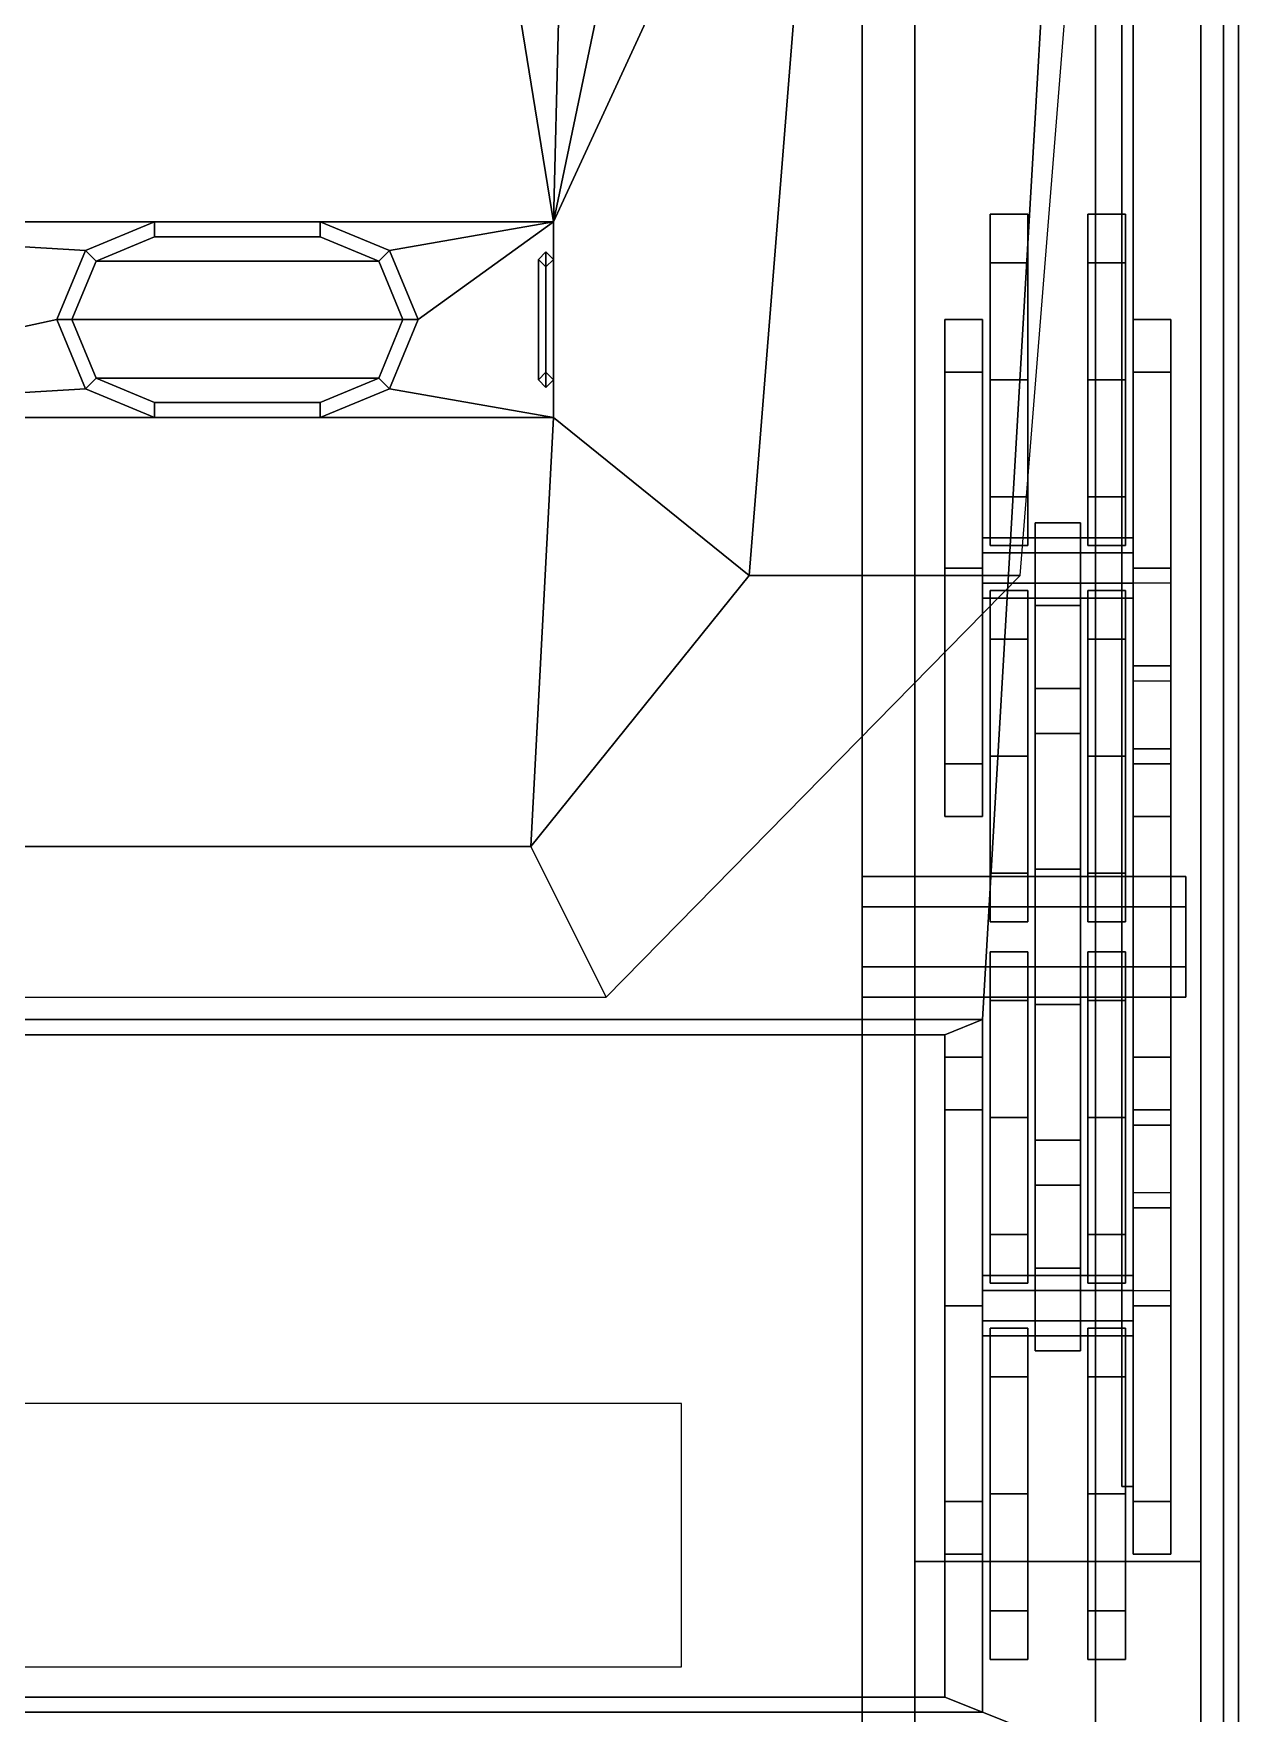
# Model space of a CAD drawing. Header units: millimetres. Extents: x -1.5 to 3, y -3.1 to 14.
# Drawn here: x -0.061 to 1.54, y -2.012 to 0.22 of the extents above; entities that cross this region are included whole.
import ezdxf

# ---------------------------------------------------------------- set-up
doc = ezdxf.new("R2010")
doc.units = ezdxf.units.MM
for name, color, linetype in [('bogey', 5, 'Continuous'), ('mudguards', 6, 'Continuous'), ('tracks', 3, 'Continuous'), ('turret', 2, 'Continuous'), ('wheels', 2, 'Continuous')]:
    doc.layers.add(name, color=color, linetype=linetype)

msp = doc.modelspace()

# ---------------------------------------------------------------- linework, layer by layer
for points in [[(-1.35, 1.48, 1.55), (-1.2, -1.09, 1.55), (1.2, -1.09, 1.55), (1.35, 1.48, 1.55)], [(1.04, 1.48, 0.4), (1.04, -2.26, 0.38), (-1.04, -2.26, 0.38), (-1.04, 1.48, 0.4)], [(1.04, -2.76, 0.56), (1.04, -2.26, 0.38), (1.04, 1.48, 0.4), (1.04, 1.48, 1.31)], [(1.04, -3.03, 1), (1.04, -3.03, 1), (1.04, -2.76, 0.56), (1.04, 1.48, 1.31)], [(1.2, -2.01, 1.55), (1.35, -2.069999999999999, 1.55), (1.35, 1.48, 1.55), (1.2, -1.09, 1.55)], [(1.35, -2.07, 1.55), (1.52, -3.03, 1.27), (1.52, 1.48, 1.31), (1.35, 1.48, 1.55)], [(1.52, -3.03, 1.27), (1.52, -3.03, 1), (1.52, 1.480000000000001, 1.31)], [(1.385, 1.33, 1.531339745962156), (1.4, 1.33, 1.54), (1.4, -1.71, 1.54), (1.385, -1.71, 1.531339745962156)], [(1.385, 1.33, 1.548660254037844), (1.385, 1.33, 1.531339745962156), (1.385, -1.71, 1.531339745962156), (1.385, -1.71, 1.548660254037844)], [(1.4, 1.33, 1.54), (1.385, 1.33, 1.548660254037844), (1.385, -1.71, 1.548660254037844), (1.4, -1.71, 1.54)], [(1.15, -1.11, 1.58), (1.2, -1.09, 1.55), (-1.2, -1.09, 1.55), (-1.15, -1.11, 1.58)], [(1.15, -1.99, 1.58), (1.2, -2.01, 1.55), (1.2, -1.09, 1.55), (1.15, -1.11, 1.58)], [(-1.15, -1.11, 1.58), (-1.15, -1.99, 1.58), (1.15, -1.99, 1.58), (1.15, -1.11, 1.58)], [(-0.8, -1.95, 1.55), (0.8, -1.95, 1.55), (0.8, -1.6, 1.55), (-0.8, -1.6, 1.55)], [(1.4, -1.71, 1.54), (1.385, -1.71, 1.548660254037844), (1.385, -1.71, 1.531339745962156), (1.4, -1.71, 1.54)], [(-1.15, -1.99, 1.58), (-1.2, -2.01, 1.55), (1.2, -2.01, 1.55), (1.15, -1.99, 1.58)], [(-1.35, -2.07, 1.55), (1.35, -2.069999999999999, 1.55), (1.2, -2.01, 1.55), (-1.2, -2.01, 1.55)]]:
    msp.add_3dface(points)
at = {"layer": 'bogey'}
for points in [[(1.2, -0.1600000000000001, 0.28), (1.2, -0.1600000000000001, 0.23), (1.15, -0.1600000000000001, 0.23), (1.15, -0.1600000000000001, 0.28)], [(1.15, -0.1600000000000001, 0.28), (1.15, -0.1600000000000001, 0.23), (1.15, -0.23, 0.18), (1.15, -0.23, 0.33)], [(1.15, -0.23, 0.18), (1.15, -0.1600000000000001, 0.23), (1.2, -0.1600000000000001, 0.23), (1.2, -0.23, 0.18)], [(1.2, -0.23, 0.33), (1.2, -0.1600000000000001, 0.28), (1.15, -0.1600000000000001, 0.28), (1.15, -0.23, 0.33)], [(1.2, -0.23, 0.18), (1.2, -0.1600000000000001, 0.23), (1.2, -0.1600000000000001, 0.28), (1.2, -0.23, 0.33)], [(1.45, -0.1600000000000001, 0.28), (1.45, -0.1600000000000001, 0.23), (1.4, -0.1600000000000001, 0.23), (1.4, -0.1600000000000001, 0.28)], [(1.4, -0.1600000000000001, 0.28), (1.4, -0.1600000000000001, 0.23), (1.4, -0.23, 0.18), (1.4, -0.23, 0.33)], [(1.4, -0.23, 0.18), (1.4, -0.1600000000000001, 0.23), (1.45, -0.1600000000000001, 0.23), (1.45, -0.23, 0.18)], [(1.45, -0.23, 0.33), (1.45, -0.1600000000000001, 0.28), (1.4, -0.1600000000000001, 0.28), (1.4, -0.23, 0.33)], [(1.45, -0.23, 0.18), (1.45, -0.1600000000000001, 0.23), (1.45, -0.1600000000000001, 0.28), (1.45, -0.23, 0.33)], [(1.2, -0.23, 0.18), (1.2, -0.75, 0.18), (1.15, -0.75, 0.18), (1.15, -0.23, 0.18)], [(1.15, -0.23, 0.18), (1.15, -0.75, 0.18), (1.15, -0.75, 0.33), (1.15, -0.23, 0.33)], [(1.15, -0.23, 0.33), (1.15, -0.23, 0.33), (1.15, -0.75, 0.33), (1.15, -0.49, 0.4299999999999999)], [(1.2, -0.49, 0.4299999999999999), (1.2, -0.23, 0.33), (1.15, -0.23, 0.33), (1.15, -0.49, 0.4299999999999999)], [(1.2, -0.75, 0.33), (1.2, -0.75, 0.18), (1.2, -0.23, 0.18), (1.2, -0.23, 0.33)], [(1.2, -0.75, 0.33), (1.2, -0.23, 0.33), (1.2, -0.23, 0.33), (1.2, -0.49, 0.4299999999999999)], [(1.45, -0.23, 0.18), (1.45, -0.75, 0.18), (1.4, -0.75, 0.18), (1.4, -0.23, 0.18)], [(1.4, -0.23, 0.18), (1.4, -0.75, 0.18), (1.4, -0.75, 0.33), (1.4, -0.23, 0.33)], [(1.4, -0.23, 0.33), (1.4, -0.23, 0.33), (1.4, -0.75, 0.33), (1.4, -0.49, 0.4299999999999999)], [(1.45, -0.49, 0.4299999999999999), (1.45, -0.23, 0.33), (1.4, -0.23, 0.33), (1.4, -0.49, 0.4299999999999999)], [(1.45, -0.75, 0.33), (1.45, -0.75, 0.18), (1.45, -0.23, 0.18), (1.45, -0.23, 0.33)], [(1.45, -0.75, 0.33), (1.45, -0.23, 0.33), (1.45, -0.23, 0.33), (1.45, -0.49, 0.4299999999999999)], [(1.27, -0.4299999999999999, 0.62), (1.27, -0.4299999999999999, 0.39), (1.27, -0.54, 0.39), (1.27, -0.54, 0.62)], [(1.27, -0.6500000000000001, 0.72), (1.27, -0.4299999999999999, 0.62), (1.27, -1.53, 0.62), (1.27, -1.31, 0.72)], [(1.33, -0.6500000000000001, 0.72), (1.33, -0.4299999999999999, 0.62), (1.27, -0.4299999999999999, 0.62), (1.27, -0.6500000000000001, 0.72)], [(1.33, -0.4299999999999999, 0.62), (1.33, -0.4299999999999999, 0.39), (1.27, -0.4299999999999999, 0.39), (1.27, -0.4299999999999999, 0.62)], [(1.33, -0.54, 0.39), (1.33, -0.4299999999999999, 0.39), (1.33, -0.4299999999999999, 0.62), (1.33, -0.54, 0.62)], [(1.33, -1.53, 0.62), (1.33, -0.4299999999999999, 0.62), (1.33, -0.6500000000000001, 0.72), (1.33, -1.31, 0.72)], [(1.4, -0.47, 0.3946410161513776), (1.4, -0.45, 0.36), (1.2, -0.45, 0.36), (1.2, -0.47, 0.3946410161513776)], [(1.4, -0.45, 0.36), (1.4, -0.47, 0.3253589838486225), (1.2, -0.47, 0.3253589838486225), (1.2, -0.45, 0.36)], [(1.15, -0.4899999999999998, 0.4299999999999999), (1.15, -0.75, 0.33), (1.2, -0.75, 0.33), (1.2, -0.4899999999999998, 0.4299999999999999)], [(1.4, -0.51, 0.3946410161513776), (1.4, -0.47, 0.3946410161513776), (1.2, -0.47, 0.3946410161513776), (1.2, -0.51, 0.3946410161513776)], [(1.4, -0.47, 0.3253589838486225), (1.4, -0.51, 0.3253589838486225), (1.2, -0.51, 0.3253589838486225), (1.2, -0.47, 0.3253589838486225)], [(1.4, -0.4899999999999998, 0.4299999999999999), (1.4, -0.75, 0.33), (1.45, -0.75, 0.33), (1.45, -0.4899999999999998, 0.4299999999999999)], [(1.4, -0.53, 0.36), (1.4, -0.51, 0.3946410161513776), (1.2, -0.51, 0.3946410161513776), (1.2, -0.53, 0.36)], [(1.4, -0.51, 0.3253589838486225), (1.4, -0.53, 0.36), (1.2, -0.53, 0.36), (1.2, -0.51, 0.3253589838486225)], [(1.4, -0.51, 0.42), (1.4, -0.6399999999999999, 0.37), (1.4, -0.73, 0.42), (1.4, -0.6199999999999999, 0.52)], [(1.45, -0.6199999999999999, 0.52), (1.45, -0.51, 0.42), (1.4, -0.51, 0.42), (1.4, -0.6199999999999999, 0.52)], [(1.45, -0.73, 0.42), (1.45, -0.6399999999999999, 0.37), (1.45, -0.51, 0.42), (1.45, -0.6199999999999999, 0.52)], [(1.27, -0.54, 0.62), (1.27, -0.54, 0.39), (1.33, -0.54, 0.39), (1.33, -0.54, 0.62)], [(1.27, -1.42, 0.62), (1.27, -0.54, 0.62), (1.33, -0.54, 0.62), (1.33, -1.42, 0.62)], [(1.45, -0.7299999999999998, 0.56), (1.45, -0.6199999999999999, 0.52), (1.4, -0.6199999999999999, 0.52), (1.4, -0.7299999999999998, 0.56)], [(1.4, -0.6199999999999999, 0.52), (1.4, -0.73, 0.42), (1.4, -0.73, 0.42), (1.4, -0.7299999999999998, 0.56)], [(1.45, -0.73, 0.42), (1.45, -0.73, 0.42), (1.45, -0.6199999999999999, 0.52), (1.45, -0.7299999999999998, 0.56)], [(1.4, -0.73, 0.42), (1.4, -0.6399999999999999, 0.37), (1.45, -0.6399999999999999, 0.37), (1.45, -0.73, 0.42)], [(1.33, -0.7100000000000002, 0.72), (1.33, -0.6500000000000001, 0.72), (1.27, -0.6500000000000001, 0.72), (1.27, -0.7100000000000002, 0.72)], [(1.33, -0.8899999999999999, 0.81), (1.33, -0.7100000000000002, 0.72), (1.27, -0.7100000000000002, 0.72), (1.27, -0.8899999999999999, 0.81)], [(1.27, -0.8899999999999999, 0.81), (1.27, -0.7100000000000002, 0.72), (1.27, -1.25, 0.72), (1.27, -1.07, 0.81)], [(1.33, -1.25, 0.72), (1.33, -0.7100000000000002, 0.72), (1.33, -0.8899999999999999, 0.81), (1.33, -1.07, 0.81)], [(1.4, -0.73, 0.42), (1.4, -1.23, 0.42), (1.4, -1.23, 0.56), (1.4, -0.73, 0.56)], [(1.45, -0.73, 0.42), (1.45, -1.23, 0.42), (1.4, -1.23, 0.42), (1.4, -0.73, 0.42)], [(1.4, -0.73, 0.56), (1.4, -1.23, 0.56), (1.45, -1.23, 0.56), (1.45, -0.73, 0.56)], [(1.45, -1.23, 0.56), (1.45, -1.23, 0.42), (1.45, -0.73, 0.42), (1.45, -0.73, 0.56)], [(1.15, -0.75, 0.18), (1.15, -0.8200000000000001, 0.23), (1.15, -0.8200000000000001, 0.28), (1.15, -0.75, 0.33)], [(1.2, -0.75, 0.18), (1.2, -0.8200000000000001, 0.23), (1.15, -0.8200000000000001, 0.23), (1.15, -0.75, 0.18)], [(1.15, -0.75, 0.33), (1.15, -0.8200000000000001, 0.28), (1.2, -0.8200000000000001, 0.28), (1.2, -0.75, 0.33)], [(1.2, -0.8200000000000001, 0.28), (1.2, -0.8200000000000001, 0.23), (1.2, -0.75, 0.18), (1.2, -0.75, 0.33)], [(1.4, -0.75, 0.18), (1.4, -0.8200000000000001, 0.23), (1.4, -0.8200000000000001, 0.28), (1.4, -0.75, 0.33)], [(1.45, -0.75, 0.18), (1.45, -0.8200000000000001, 0.23), (1.4, -0.8200000000000001, 0.23), (1.4, -0.75, 0.18)], [(1.4, -0.75, 0.33), (1.4, -0.8200000000000001, 0.28), (1.45, -0.8200000000000001, 0.28), (1.45, -0.75, 0.33)], [(1.45, -0.8200000000000001, 0.28), (1.45, -0.8200000000000001, 0.23), (1.45, -0.75, 0.18), (1.45, -0.75, 0.33)], [(1.15, -0.8200000000000001, 0.28), (1.15, -0.8200000000000001, 0.23), (1.2, -0.8200000000000001, 0.23), (1.2, -0.8200000000000001, 0.28)], [(1.4, -0.8200000000000001, 0.28), (1.4, -0.8200000000000001, 0.23), (1.45, -0.8200000000000001, 0.23), (1.45, -0.8200000000000001, 0.28)], [(1.33, -1.07, 0.81), (1.33, -0.8899999999999999, 0.81), (1.27, -0.8899999999999999, 0.81), (1.27, -1.07, 0.81)], [(1.04, -0.9000000000000001, 0.52), (1.04, -0.94, 0.5892820323027551), (1.47, -0.94, 0.5892820323027551), (1.47, -0.9000000000000001, 0.52)], [(1.04, -0.9400000000000002, 0.4507179676972449), (1.04, -0.9000000000000001, 0.52), (1.47, -0.9000000000000001, 0.52), (1.47, -0.9400000000000002, 0.4507179676972449)], [(1.47, -0.94, 0.5892820323027551), (1.47, -1.02, 0.5892820323027551), (1.47, -1.06, 0.52), (1.47, -0.9000000000000001, 0.52)], [(1.47, -0.9000000000000001, 0.52), (1.47, -1.06, 0.52), (1.47, -1.02, 0.4507179676972449), (1.47, -0.9400000000000002, 0.4507179676972449)], [(1.04, -1.02, 0.4507179676972449), (1.04, -0.9400000000000002, 0.4507179676972449), (1.47, -0.9400000000000002, 0.4507179676972449), (1.47, -1.02, 0.4507179676972449)], [(1.04, -0.94, 0.5892820323027551), (1.04, -1.02, 0.5892820323027551), (1.47, -1.02, 0.5892820323027551), (1.47, -0.94, 0.5892820323027551)], [(1.04, -1.02, 0.5892820323027551), (1.04, -1.06, 0.52), (1.47, -1.06, 0.52), (1.47, -1.02, 0.5892820323027551)], [(1.04, -1.06, 0.52), (1.04, -1.02, 0.4507179676972449), (1.47, -1.02, 0.4507179676972449), (1.47, -1.06, 0.52)], [(1.27, -1.07, 0.81), (1.27, -1.25, 0.72), (1.33, -1.25, 0.72), (1.33, -1.07, 0.81)], [(1.2, -1.14, 0.28), (1.2, -1.14, 0.23), (1.15, -1.14, 0.23), (1.15, -1.14, 0.28)], [(1.15, -1.14, 0.28), (1.15, -1.14, 0.23), (1.15, -1.21, 0.18), (1.15, -1.21, 0.33)], [(1.15, -1.21, 0.18), (1.15, -1.14, 0.23), (1.2, -1.14, 0.23), (1.2, -1.21, 0.18)], [(1.2, -1.21, 0.33), (1.2, -1.14, 0.28), (1.15, -1.14, 0.28), (1.15, -1.21, 0.33)], [(1.2, -1.21, 0.18), (1.2, -1.14, 0.23), (1.2, -1.14, 0.28), (1.2, -1.21, 0.33)], [(1.45, -1.14, 0.28), (1.45, -1.14, 0.23), (1.4, -1.14, 0.23), (1.4, -1.14, 0.28)], [(1.4, -1.14, 0.28), (1.4, -1.14, 0.23), (1.4, -1.21, 0.18), (1.4, -1.21, 0.33)], [(1.4, -1.21, 0.18), (1.4, -1.14, 0.23), (1.45, -1.14, 0.23), (1.45, -1.21, 0.18)], [(1.45, -1.21, 0.33), (1.45, -1.14, 0.28), (1.4, -1.14, 0.28), (1.4, -1.21, 0.33)], [(1.45, -1.21, 0.18), (1.45, -1.14, 0.23), (1.45, -1.14, 0.28), (1.45, -1.21, 0.33)], [(1.15, -1.21, 0.18), (1.15, -1.73, 0.18), (1.15, -1.73, 0.33), (1.15, -1.21, 0.33)], [(1.2, -1.21, 0.18), (1.2, -1.73, 0.18), (1.15, -1.73, 0.18), (1.15, -1.21, 0.18)], [(1.15, -1.21, 0.33), (1.15, -1.21, 0.33), (1.15, -1.73, 0.33), (1.15, -1.47, 0.4299999999999999)], [(1.2, -1.47, 0.4299999999999999), (1.2, -1.21, 0.33), (1.15, -1.21, 0.33), (1.15, -1.47, 0.4299999999999999)], [(1.2, -1.73, 0.33), (1.2, -1.73, 0.18), (1.2, -1.21, 0.18), (1.2, -1.21, 0.33)], [(1.2, -1.73, 0.33), (1.2, -1.21, 0.33), (1.2, -1.21, 0.33), (1.2, -1.47, 0.4299999999999999)], [(1.4, -1.21, 0.18), (1.4, -1.73, 0.18), (1.4, -1.73, 0.33), (1.4, -1.21, 0.33)], [(1.45, -1.21, 0.18), (1.45, -1.73, 0.18), (1.4, -1.73, 0.18), (1.4, -1.21, 0.18)], [(1.45, -1.47, 0.4299999999999999), (1.45, -1.21, 0.33), (1.4, -1.21, 0.33), (1.4, -1.47, 0.4299999999999999)], [(1.4, -1.21, 0.33), (1.4, -1.21, 0.33), (1.4, -1.73, 0.33), (1.4, -1.47, 0.4299999999999999)], [(1.45, -1.73, 0.33), (1.45, -1.73, 0.18), (1.45, -1.21, 0.18), (1.45, -1.21, 0.33)], [(1.45, -1.73, 0.33), (1.45, -1.21, 0.33), (1.45, -1.21, 0.33), (1.45, -1.47, 0.4299999999999999)], [(1.4, -1.23, 0.56), (1.4, -1.34, 0.52), (1.45, -1.34, 0.52), (1.45, -1.23, 0.56)], [(1.4, -1.23, 0.42), (1.4, -1.23, 0.42), (1.4, -1.34, 0.52), (1.4, -1.23, 0.56)], [(1.45, -1.23, 0.42), (1.45, -1.32, 0.37), (1.4, -1.32, 0.37), (1.4, -1.23, 0.42)], [(1.4, -1.23, 0.42), (1.4, -1.32, 0.37), (1.4, -1.45, 0.42), (1.4, -1.34, 0.52)], [(1.45, -1.34, 0.52), (1.45, -1.23, 0.42), (1.45, -1.23, 0.42), (1.45, -1.23, 0.56)], [(1.45, -1.45, 0.42), (1.45, -1.32, 0.37), (1.45, -1.23, 0.42), (1.45, -1.34, 0.52)], [(1.33, -1.31, 0.72), (1.33, -1.25, 0.72), (1.27, -1.25, 0.72), (1.27, -1.31, 0.72)], [(1.27, -1.31, 0.72), (1.27, -1.53, 0.62), (1.33, -1.53, 0.62), (1.33, -1.31, 0.72)], [(1.4, -1.34, 0.52), (1.4, -1.45, 0.42), (1.45, -1.45, 0.42), (1.45, -1.34, 0.52)], [(1.27, -1.42, 0.62), (1.27, -1.42, 0.39), (1.27, -1.53, 0.39), (1.27, -1.53, 0.62)], [(1.33, -1.42, 0.62), (1.33, -1.42, 0.39), (1.27, -1.42, 0.39), (1.27, -1.42, 0.62)], [(1.33, -1.53, 0.39), (1.33, -1.42, 0.39), (1.33, -1.42, 0.62), (1.33, -1.53, 0.62)], [(1.4, -1.43, 0.36), (1.4, -1.45, 0.3253589838486225), (1.2, -1.45, 0.3253589838486225), (1.2, -1.43, 0.36)], [(1.4, -1.45, 0.3946410161513776), (1.4, -1.43, 0.36), (1.2, -1.43, 0.36), (1.2, -1.45, 0.3946410161513776)], [(1.4, -1.45, 0.3253589838486225), (1.4, -1.49, 0.3253589838486225), (1.2, -1.49, 0.3253589838486225), (1.2, -1.45, 0.3253589838486225)], [(1.4, -1.49, 0.3946410161513776), (1.4, -1.45, 0.3946410161513776), (1.2, -1.45, 0.3946410161513776), (1.2, -1.49, 0.3946410161513776)], [(1.15, -1.47, 0.4299999999999999), (1.15, -1.73, 0.33), (1.2, -1.73, 0.33), (1.2, -1.47, 0.4299999999999999)], [(1.4, -1.47, 0.4299999999999999), (1.4, -1.73, 0.33), (1.45, -1.73, 0.33), (1.45, -1.47, 0.4299999999999999)], [(1.4, -1.49, 0.3253589838486225), (1.4, -1.51, 0.36), (1.2, -1.51, 0.36), (1.2, -1.49, 0.3253589838486225)], [(1.4, -1.51, 0.36), (1.4, -1.49, 0.3946410161513776), (1.2, -1.49, 0.3946410161513776), (1.2, -1.51, 0.36)], [(1.27, -1.53, 0.62), (1.27, -1.53, 0.39), (1.33, -1.53, 0.39), (1.33, -1.53, 0.62)], [(1.15, -1.73, 0.18), (1.15, -1.8, 0.23), (1.15, -1.8, 0.28), (1.15, -1.73, 0.33)], [(1.2, -1.73, 0.18), (1.2, -1.8, 0.23), (1.15, -1.8, 0.23), (1.15, -1.73, 0.18)], [(1.15, -1.73, 0.33), (1.15, -1.8, 0.28), (1.2, -1.8, 0.28), (1.2, -1.73, 0.33)], [(1.2, -1.8, 0.28), (1.2, -1.8, 0.23), (1.2, -1.73, 0.18), (1.2, -1.73, 0.33)], [(1.4, -1.73, 0.18), (1.4, -1.8, 0.23), (1.4, -1.8, 0.28), (1.4, -1.73, 0.33)], [(1.45, -1.73, 0.18), (1.45, -1.8, 0.23), (1.4, -1.8, 0.23), (1.4, -1.73, 0.18)], [(1.4, -1.73, 0.33), (1.4, -1.8, 0.28), (1.45, -1.8, 0.28), (1.45, -1.73, 0.33)], [(1.45, -1.8, 0.28), (1.45, -1.8, 0.23), (1.45, -1.73, 0.18), (1.45, -1.73, 0.33)], [(1.15, -1.8, 0.28), (1.15, -1.8, 0.23), (1.2, -1.8, 0.23), (1.2, -1.8, 0.28)], [(1.4, -1.8, 0.28), (1.4, -1.8, 0.23), (1.45, -1.8, 0.23), (1.45, -1.8, 0.28)]]:
    msp.add_3dface(points, dxfattribs=at)
at = {"layer": 'mudguards'}
for points in [[(1.54, 1.48, 1.31), (1.54, -2.74, 0.7000000000000001), (1.54, 2.82, 0.92), (1.54, 2.57, 1.36)], [(1.52, 1.48, 1.31), (1.52, -3.03, 1), (1.54, -3.03, 1), (1.54, 1.48, 1.31)], [(1.54, -3.03, 1), (1.54, -3.09, 0.9500000000000001), (1.54, -2.740000000000001, 0.7000000000000001), (1.54, 1.48, 1.31)]]:
    msp.add_3dface(points, dxfattribs=at)
at = {"layer": 'tracks'}
for points in [[(1.11, 2.08), (1.11, -1.81), (1.11, -1.81, 0.03000000000000003), (1.11, 2.05, 0.03000000000000003)], [(1.49, 2.08), (1.49, -1.81), (1.11, -1.81), (1.11, 2.08)], [(1.49, -1.81, 0.03000000000000003), (1.49, -1.81), (1.49, 2.08), (1.49, 2.05, 0.03000000000000003)], [(1.11, 2.05, 0.03000000000000003), (1.11, -1.81, 0.03000000000000003), (1.49, -1.81, 0.03000000000000003), (1.49, 2.05, 0.03000000000000003)], [(1.11, -1.81), (1.11, -2.73, 0.22), (1.11, -2.73, 0.25), (1.11, -1.81, 0.03000000000000003)], [(1.49, -1.81), (1.49, -2.73, 0.22), (1.11, -2.73, 0.22), (1.11, -1.81)], [(1.11, -1.81, 0.03000000000000003), (1.11, -2.73, 0.25), (1.49, -2.73, 0.25), (1.49, -1.81, 0.03000000000000003)], [(1.49, -2.73, 0.25), (1.49, -2.73, 0.22), (1.49, -1.81), (1.49, -1.81, 0.03000000000000003)]]:
    msp.add_3dface(points, dxfattribs=at)
at = {"layer": 'turret'}
for points in [[(0.6300000000000002, -0.03000000000000003, 2.19), (0.6300000000000002, -0.03000000000000003, 2.19), (0.9900000000000003, 0.75, 2.07), (0.9100000000000005, 1.31, 2.07)], [(0.6500000000000001, 0.7699999999999996, 2.118358208955224), (0.6300000000000002, -0.03000000000000003, 2.19), (0.9100000000000005, 1.31, 2.07), (0.65, 0.86, 2.110298507462687)], [(-0.4999999999999998, 0.7699999999999996, 2.118358208955224), (-0.63, -0.03000000000000003, 2.19), (0.6300000000000002, -0.03000000000000003, 2.19), (0.5000000000000001, 0.7699999999999996, 2.118358208955224)], [(0.5000000000000001, 0.7699999999999996, 2.118358208955224), (0.6300000000000002, -0.03000000000000003, 2.19), (0.6300000000000002, -0.03000000000000003, 2.19), (0.6500000000000001, 0.7699999999999996, 2.118358208955224)], [(0.6300000000000002, -0.03000000000000008, 2.19), (0.6300000000000002, -0.29, 2.19), (0.89, -0.5, 2.07), (0.9900000000000003, 0.75, 2.07)], [(0.9900000000000003, 0.75, 2.07), (0.89, -0.5, 2.07), (1.25, -0.5, 1.55), (1.35, 0.75, 1.55)], [(-0.6300000000000001, -0.02999999999999958, 2.19), (-0.6299999999999998, -0.2899999999999999, 2.19), (-0.03, -0.16, 2.19), (0.008076118445748834, -0.06807611844574882, 2.19)], [(-0.6299999999999927, -0.03000000000000003, 2.19), (-0.6299999999999927, -0.03000000000000003, 2.19), (0.00807611844574882, -0.06807611844574882, 2.19), (0.09999999999999994, -0.03000000000000003, 2.19)], [(0.1, -0.03, 2.19), (0.008076118445748834, -0.06807611844574882, 2.19), (0.02221825406947979, -0.08221825406947977, 2.21), (0.1, -0.05, 2.21)], [(0.32, -0.03, 2.19), (0.1, -0.03, 2.19), (0.1, -0.05, 2.21), (0.32, -0.05, 2.21)], [(0.4119238815542512, -0.06807611844574883, 2.19), (0.32, -0.03, 2.19), (0.32, -0.05, 2.21), (0.3977817459305202, -0.08221825406947977, 2.21)], [(0.6299999999999999, -0.03000000000000029, 2.19), (0.6299999999999999, -0.03000000000000029, 2.19), (0.3200000000000001, -0.03000000000000003, 2.19), (0.4119238815542512, -0.06807611844574883, 2.19)], [(0.4500000000000001, -0.16, 2.19), (0.4119238815542511, -0.2519238815542512, 2.19), (0.6300000000000002, -0.29, 2.19), (0.6300000000000002, -0.03000000000000003, 2.19)], [(0.6300000000000001, -0.03000000000000025, 2.19), (0.6300000000000001, -0.03000000000000025, 2.19), (0.4119238815542512, -0.06807611844574883, 2.19), (0.45, -0.1600000000000001, 2.19)], [(0.32, -0.05, 2.21), (0.1, -0.05, 2.21), (0.02221825406947979, -0.08221825406947977, 2.21), (0.3977817459305202, -0.08221825406947977, 2.21)], [(0.008076118445748834, -0.06807611844574882, 2.19), (-0.03, -0.16, 2.19), (-0.009999999999999995, -0.16, 2.21), (0.02221825406947979, -0.08221825406947977, 2.21)], [(0.3977817459305202, -0.08221825406947977, 2.21), (0.02221825406947979, -0.08221825406947977, 2.21), (-0.009999999999999995, -0.16, 2.21), (0.43, -0.16, 2.21)], [(0.45, -0.16, 2.19), (0.4119238815542512, -0.06807611844574883, 2.19), (0.3977817459305202, -0.08221825406947977, 2.21), (0.43, -0.16, 2.21)], [(0.62, -0.07, 2.24), (0.61, -0.08, 2.23), (0.61, -0.24, 2.23), (0.62, -0.25, 2.24)], [(0.62, -0.07000000000000006, 2.19), (0.61, -0.07999999999999985, 2.19), (0.61, -0.07999999999999985, 2.23), (0.62, -0.07000000000000006, 2.24)], [(0.61, -0.08, 2.23), (0.62, -0.09, 2.22), (0.62, -0.23, 2.22), (0.61, -0.24, 2.23)], [(0.61, -0.07999999999999985, 2.19), (0.62, -0.08999999999999964, 2.19), (0.62, -0.08999999999999964, 2.22), (0.61, -0.07999999999999985, 2.23)], [(0.63, -0.08, 2.23), (0.62, -0.07, 2.24), (0.62, -0.25, 2.24), (0.63, -0.24, 2.23)], [(0.63, -0.07999999999999985, 2.19), (0.62, -0.07000000000000006, 2.19), (0.62, -0.07000000000000006, 2.24), (0.63, -0.07999999999999985, 2.23)], [(0.62, -0.09, 2.22), (0.63, -0.08, 2.23), (0.63, -0.24, 2.23), (0.62, -0.23, 2.22)], [(0.62, -0.08999999999999964, 2.19), (0.63, -0.07999999999999985, 2.19), (0.63, -0.07999999999999985, 2.23), (0.62, -0.08999999999999964, 2.22)], [(-0.6299999999999998, -0.2899999999999997, 2.19), (-0.6299999999999998, -0.2899999999999997, 2.19), (0.008076118445748806, -0.2519238815542512, 2.19), (-0.03000000000000007, -0.16, 2.19)], [(-0.03, -0.16, 2.19), (0.008076118445748806, -0.2519238815542512, 2.19), (0.02221825406947976, -0.2377817459305202, 2.21), (-0.009999999999999995, -0.16, 2.21)], [(0.43, -0.16, 2.21), (-0.009999999999999995, -0.16, 2.21), (0.02221825406947975, -0.2377817459305202, 2.21), (0.3977817459305203, -0.2377817459305202, 2.21)], [(0.4119238815542512, -0.2519238815542512, 2.19), (0.45, -0.16, 2.19), (0.43, -0.16, 2.21), (0.3977817459305202, -0.2377817459305203, 2.21)], [(0.008076118445748806, -0.2519238815542512, 2.19), (0.09999999999999998, -0.29, 2.19), (0.09999999999999998, -0.27, 2.21), (0.02221825406947976, -0.2377817459305202, 2.21)], [(0.3977817459305203, -0.2377817459305202, 2.21), (0.02221825406947986, -0.2377817459305202, 2.21), (0.1, -0.27, 2.21), (0.32, -0.27, 2.21)], [(0.32, -0.29, 2.19), (0.4119238815542512, -0.2519238815542512, 2.19), (0.3977817459305202, -0.2377817459305203, 2.21), (0.32, -0.27, 2.21)], [(0.62, -0.2300000000000004, 2.19), (0.61, -0.2400000000000002, 2.19), (0.61, -0.2400000000000002, 2.23), (0.62, -0.2300000000000004, 2.22)], [(0.61, -0.2400000000000002, 2.19), (0.62, -0.25, 2.19), (0.62, -0.25, 2.24), (0.61, -0.2400000000000002, 2.23)], [(0.63, -0.2400000000000002, 2.19), (0.62, -0.2300000000000004, 2.19), (0.62, -0.2300000000000004, 2.22), (0.63, -0.2400000000000002, 2.23)], [(0.62, -0.25, 2.19), (0.63, -0.2400000000000002, 2.19), (0.63, -0.2400000000000002, 2.23), (0.62, -0.25, 2.24)], [(-0.6299999999999983, -0.2899999999999996, 2.19), (-0.6299999999999983, -0.2899999999999996, 2.19), (0.09999999999999984, -0.29, 2.19), (0.008076118445748862, -0.2519238815542512, 2.19)], [(0.6300000000000002, -0.29, 2.19), (0.6300000000000002, -0.29, 2.19), (0.4119238815542511, -0.2519238815542512, 2.19), (0.32, -0.29, 2.19)], [(-0.63, -0.2899999999999999, 2.19), (-0.6, -0.86, 2.07), (0.6, -0.86, 2.07), (0.6300000000000002, -0.29, 2.19)], [(0.1, -0.29, 2.19), (0.32, -0.29, 2.19), (0.32, -0.27, 2.21), (0.1, -0.27, 2.21)], [(0.6300000000000002, -0.29, 2.19), (0.6300000000000002, -0.29, 2.19), (0.6, -0.86, 2.07), (0.89, -0.5, 2.07)], [(0.89, -0.5, 2.07), (0.6, -0.86, 2.07), (0.7000000000000001, -1.06, 1.55), (1.25, -0.5, 1.55)], [(0.6, -0.86, 2.07), (-0.6, -0.86, 2.07), (-0.7000000000000001, -1.06, 1.55), (0.7000000000000001, -1.06, 1.55)]]:
    msp.add_3dface(points, dxfattribs=at)
at = {"layer": 'wheels'}
for points in [[(1.21, -0.01999999999999957, 0.25), (1.21, -0.08443650813895953, 0.4055634918610405), (1.26, -0.08443650813895953, 0.4055634918610405), (1.26, -0.01999999999999957, 0.25)], [(1.21, -0.01999999999999957, 0.25), (1.21, -0.3955634918610405, 0.09443650813895954), (1.21, -0.46, 0.25), (1.21, -0.08443650813895953, 0.4055634918610405)], [(1.21, -0.08443650813895953, 0.09443650813895954), (1.21, -0.2400000000000002, 0.03000000000000003), (1.21, -0.3955634918610405, 0.09443650813895954), (1.21, -0.01999999999999957, 0.25)], [(1.21, -0.08443650813895953, 0.09443650813895954), (1.21, -0.01999999999999957, 0.25), (1.26, -0.01999999999999957, 0.25), (1.26, -0.08443650813895953, 0.09443650813895954)], [(1.26, -0.08443650813895953, 0.4055634918610405), (1.26, -0.46, 0.25), (1.26, -0.3955634918610405, 0.09443650813895954), (1.26, -0.01999999999999957, 0.25)], [(1.26, -0.01999999999999957, 0.25), (1.26, -0.3955634918610405, 0.09443650813895954), (1.26, -0.2400000000000002, 0.03000000000000003), (1.26, -0.08443650813895953, 0.09443650813895954)], [(1.34, -0.01999999999999957, 0.25), (1.34, -0.08443650813895953, 0.4055634918610405), (1.39, -0.08443650813895953, 0.4055634918610405), (1.39, -0.01999999999999957, 0.25)], [(1.34, -0.01999999999999957, 0.25), (1.34, -0.3955634918610405, 0.09443650813895954), (1.34, -0.46, 0.25), (1.34, -0.08443650813895953, 0.4055634918610405)], [(1.34, -0.08443650813895953, 0.09443650813895954), (1.34, -0.2400000000000002, 0.03000000000000003), (1.34, -0.3955634918610405, 0.09443650813895954), (1.34, -0.01999999999999957, 0.25)], [(1.34, -0.08443650813895953, 0.09443650813895954), (1.34, -0.01999999999999957, 0.25), (1.39, -0.01999999999999957, 0.25), (1.39, -0.08443650813895953, 0.09443650813895954)], [(1.39, -0.08443650813895953, 0.4055634918610405), (1.39, -0.46, 0.25), (1.39, -0.3955634918610405, 0.09443650813895954), (1.39, -0.01999999999999957, 0.25)], [(1.39, -0.01999999999999957, 0.25), (1.39, -0.3955634918610405, 0.09443650813895954), (1.39, -0.2400000000000002, 0.03000000000000003), (1.39, -0.08443650813895953, 0.09443650813895954)], [(1.21, -0.08443650813895953, 0.4055634918610405), (1.21, -0.46, 0.25), (1.21, -0.3955634918610405, 0.4055634918610405), (1.21, -0.2400000000000002, 0.47)], [(1.21, -0.2400000000000002, 0.03000000000000003), (1.21, -0.08443650813895953, 0.09443650813895954), (1.26, -0.08443650813895953, 0.09443650813895954), (1.26, -0.2400000000000002, 0.03000000000000003)], [(1.21, -0.08443650813895953, 0.4055634918610405), (1.21, -0.2400000000000002, 0.47), (1.26, -0.2400000000000002, 0.47), (1.26, -0.08443650813895953, 0.4055634918610405)], [(1.26, -0.2400000000000002, 0.47), (1.26, -0.3955634918610405, 0.4055634918610405), (1.26, -0.46, 0.25), (1.26, -0.08443650813895953, 0.4055634918610405)], [(1.34, -0.08443650813895953, 0.4055634918610405), (1.34, -0.46, 0.25), (1.34, -0.3955634918610405, 0.4055634918610405), (1.34, -0.2400000000000002, 0.47)], [(1.34, -0.2400000000000002, 0.03000000000000003), (1.34, -0.08443650813895953, 0.09443650813895954), (1.39, -0.08443650813895953, 0.09443650813895954), (1.39, -0.2400000000000002, 0.03000000000000003)], [(1.34, -0.08443650813895953, 0.4055634918610405), (1.34, -0.2400000000000002, 0.47), (1.39, -0.2400000000000002, 0.47), (1.39, -0.08443650813895953, 0.4055634918610405)], [(1.39, -0.2400000000000002, 0.47), (1.39, -0.3955634918610405, 0.4055634918610405), (1.39, -0.46, 0.25), (1.39, -0.08443650813895953, 0.4055634918610405)], [(1.21, -0.3955634918610405, 0.09443650813895954), (1.21, -0.2400000000000002, 0.03000000000000003), (1.26, -0.2400000000000002, 0.03000000000000003), (1.26, -0.3955634918610405, 0.09443650813895954)], [(1.21, -0.2400000000000002, 0.47), (1.21, -0.3955634918610405, 0.4055634918610405), (1.26, -0.3955634918610405, 0.4055634918610405), (1.26, -0.2400000000000002, 0.47)], [(1.34, -0.3955634918610405, 0.09443650813895954), (1.34, -0.2400000000000002, 0.03000000000000003), (1.39, -0.2400000000000002, 0.03000000000000003), (1.39, -0.3955634918610405, 0.09443650813895954)], [(1.34, -0.2400000000000002, 0.47), (1.34, -0.3955634918610405, 0.4055634918610405), (1.39, -0.3955634918610405, 0.4055634918610405), (1.39, -0.2400000000000002, 0.47)], [(1.21, -0.3955634918610405, 0.4055634918610405), (1.21, -0.46, 0.25), (1.26, -0.46, 0.25), (1.26, -0.3955634918610405, 0.4055634918610405)], [(1.21, -0.46, 0.25), (1.21, -0.3955634918610405, 0.09443650813895954), (1.26, -0.3955634918610405, 0.09443650813895954), (1.26, -0.46, 0.25)], [(1.34, -0.3955634918610405, 0.4055634918610405), (1.34, -0.46, 0.25), (1.39, -0.46, 0.25), (1.39, -0.3955634918610405, 0.4055634918610405)], [(1.34, -0.46, 0.25), (1.34, -0.3955634918610405, 0.09443650813895954), (1.39, -0.3955634918610405, 0.09443650813895954), (1.39, -0.46, 0.25)], [(1.21, -0.52, 0.25), (1.21, -0.5844365081389595, 0.4055634918610405), (1.26, -0.5844365081389595, 0.4055634918610405), (1.26, -0.52, 0.25)], [(1.21, -0.5844365081389595, 0.09443650813895954), (1.21, -0.52, 0.25), (1.26, -0.52, 0.25), (1.26, -0.5844365081389595, 0.09443650813895954)], [(1.21, -0.5844365081389595, 0.09443650813895954), (1.21, -0.74, 0.03000000000000003), (1.21, -0.8955634918610405, 0.09443650813895954), (1.21, -0.52, 0.25)], [(1.21, -0.52, 0.25), (1.21, -0.8955634918610405, 0.09443650813895954), (1.21, -0.96, 0.25), (1.21, -0.5844365081389595, 0.4055634918610405)], [(1.26, -0.52, 0.25), (1.26, -0.8955634918610405, 0.09443650813895954), (1.26, -0.74, 0.03000000000000003), (1.26, -0.5844365081389595, 0.09443650813895954)], [(1.26, -0.5844365081389595, 0.4055634918610405), (1.26, -0.96, 0.25), (1.26, -0.8955634918610405, 0.09443650813895954), (1.26, -0.52, 0.25)], [(1.34, -0.52, 0.25), (1.34, -0.5844365081389595, 0.4055634918610405), (1.39, -0.5844365081389595, 0.4055634918610405), (1.39, -0.52, 0.25)], [(1.34, -0.5844365081389595, 0.09443650813895954), (1.34, -0.52, 0.25), (1.39, -0.52, 0.25), (1.39, -0.5844365081389595, 0.09443650813895954)], [(1.34, -0.52, 0.25), (1.34, -0.8955634918610405, 0.09443650813895954), (1.34, -0.96, 0.25), (1.34, -0.5844365081389595, 0.4055634918610405)], [(1.34, -0.5844365081389595, 0.09443650813895954), (1.34, -0.74, 0.03000000000000003), (1.34, -0.8955634918610405, 0.09443650813895954), (1.34, -0.52, 0.25)], [(1.39, -0.5844365081389595, 0.4055634918610405), (1.39, -0.96, 0.25), (1.39, -0.8955634918610405, 0.09443650813895954), (1.39, -0.52, 0.25)], [(1.39, -0.52, 0.25), (1.39, -0.8955634918610405, 0.09443650813895954), (1.39, -0.74, 0.03000000000000003), (1.39, -0.5844365081389595, 0.09443650813895954)], [(1.21, -0.5844365081389595, 0.4055634918610405), (1.21, -0.96, 0.25), (1.21, -0.8955634918610405, 0.4055634918610405), (1.21, -0.74, 0.47)], [(1.21, -0.74, 0.03000000000000003), (1.21, -0.5844365081389595, 0.09443650813895954), (1.26, -0.5844365081389595, 0.09443650813895954), (1.26, -0.74, 0.03000000000000003)], [(1.21, -0.5844365081389595, 0.4055634918610405), (1.21, -0.74, 0.47), (1.26, -0.74, 0.47), (1.26, -0.5844365081389595, 0.4055634918610405)], [(1.26, -0.74, 0.47), (1.26, -0.8955634918610405, 0.4055634918610405), (1.26, -0.96, 0.25), (1.26, -0.5844365081389595, 0.4055634918610405)], [(1.34, -0.5844365081389595, 0.4055634918610405), (1.34, -0.96, 0.25), (1.34, -0.8955634918610405, 0.4055634918610405), (1.34, -0.74, 0.47)], [(1.34, -0.74, 0.03000000000000003), (1.34, -0.5844365081389595, 0.09443650813895954), (1.39, -0.5844365081389595, 0.09443650813895954), (1.39, -0.74, 0.03000000000000003)], [(1.34, -0.5844365081389595, 0.4055634918610405), (1.34, -0.74, 0.47), (1.39, -0.74, 0.47), (1.39, -0.5844365081389595, 0.4055634918610405)], [(1.39, -0.74, 0.47), (1.39, -0.8955634918610405, 0.4055634918610405), (1.39, -0.96, 0.25), (1.39, -0.5844365081389595, 0.4055634918610405)], [(1.21, -0.8955634918610405, 0.09443650813895954), (1.21, -0.74, 0.03000000000000003), (1.26, -0.74, 0.03000000000000003), (1.26, -0.8955634918610405, 0.09443650813895954)], [(1.21, -0.74, 0.47), (1.21, -0.8955634918610405, 0.4055634918610405), (1.26, -0.8955634918610405, 0.4055634918610405), (1.26, -0.74, 0.47)], [(1.34, -0.8955634918610405, 0.09443650813895954), (1.34, -0.74, 0.03000000000000003), (1.39, -0.74, 0.03000000000000003), (1.39, -0.8955634918610405, 0.09443650813895954)], [(1.34, -0.74, 0.47), (1.34, -0.8955634918610405, 0.4055634918610405), (1.39, -0.8955634918610405, 0.4055634918610405), (1.39, -0.74, 0.47)], [(1.21, -0.8955634918610405, 0.4055634918610405), (1.21, -0.96, 0.25), (1.26, -0.96, 0.25), (1.26, -0.8955634918610405, 0.4055634918610405)], [(1.21, -0.96, 0.25), (1.21, -0.8955634918610405, 0.09443650813895954), (1.26, -0.8955634918610405, 0.09443650813895954), (1.26, -0.96, 0.25)], [(1.34, -0.8955634918610405, 0.4055634918610405), (1.34, -0.96, 0.25), (1.39, -0.96, 0.25), (1.39, -0.8955634918610405, 0.4055634918610405)], [(1.34, -0.96, 0.25), (1.34, -0.8955634918610405, 0.09443650813895954), (1.39, -0.8955634918610405, 0.09443650813895954), (1.39, -0.96, 0.25)], [(1.21, -1, 0.25), (1.21, -1.06443650813896, 0.4055634918610405), (1.26, -1.06443650813896, 0.4055634918610405), (1.26, -1, 0.25)], [(1.21, -1, 0.25), (1.21, -1.37556349186104, 0.09443650813895954), (1.21, -1.44, 0.25), (1.21, -1.06443650813896, 0.4055634918610405)], [(1.21, -1.06443650813896, 0.09443650813895954), (1.21, -1, 0.25), (1.26, -1, 0.25), (1.26, -1.06443650813896, 0.09443650813895954)], [(1.21, -1.06443650813896, 0.09443650813895954), (1.21, -1.22, 0.03000000000000003), (1.21, -1.37556349186104, 0.09443650813895954), (1.21, -1, 0.25)], [(1.26, -1.06443650813896, 0.4055634918610405), (1.26, -1.44, 0.25), (1.26, -1.37556349186104, 0.09443650813895954), (1.26, -1, 0.25)], [(1.26, -1, 0.25), (1.26, -1.37556349186104, 0.09443650813895954), (1.26, -1.22, 0.03000000000000003), (1.26, -1.06443650813896, 0.09443650813895954)], [(1.34, -1, 0.25), (1.34, -1.06443650813896, 0.4055634918610405), (1.39, -1.06443650813896, 0.4055634918610405), (1.39, -1, 0.25)], [(1.34, -1, 0.25), (1.34, -1.37556349186104, 0.09443650813895954), (1.34, -1.44, 0.25), (1.34, -1.06443650813896, 0.4055634918610405)], [(1.34, -1.06443650813896, 0.09443650813895954), (1.34, -1, 0.25), (1.39, -1, 0.25), (1.39, -1.06443650813896, 0.09443650813895954)], [(1.34, -1.06443650813896, 0.09443650813895954), (1.34, -1.22, 0.03000000000000003), (1.34, -1.37556349186104, 0.09443650813895954), (1.34, -1, 0.25)], [(1.39, -1.06443650813896, 0.4055634918610405), (1.39, -1.44, 0.25), (1.39, -1.37556349186104, 0.09443650813895954), (1.39, -1, 0.25)], [(1.39, -1, 0.25), (1.39, -1.37556349186104, 0.09443650813895954), (1.39, -1.22, 0.03000000000000003), (1.39, -1.06443650813896, 0.09443650813895954)], [(1.21, -1.06443650813896, 0.4055634918610405), (1.21, -1.44, 0.25), (1.21, -1.37556349186104, 0.4055634918610405), (1.21, -1.22, 0.47)], [(1.21, -1.22, 0.03000000000000003), (1.21, -1.06443650813896, 0.09443650813895954), (1.26, -1.06443650813896, 0.09443650813895954), (1.26, -1.22, 0.03000000000000003)], [(1.21, -1.06443650813896, 0.4055634918610405), (1.21, -1.22, 0.47), (1.26, -1.22, 0.47), (1.26, -1.06443650813896, 0.4055634918610405)], [(1.26, -1.22, 0.47), (1.26, -1.37556349186104, 0.4055634918610405), (1.26, -1.44, 0.25), (1.26, -1.06443650813896, 0.4055634918610405)], [(1.34, -1.06443650813896, 0.4055634918610405), (1.34, -1.44, 0.25), (1.34, -1.37556349186104, 0.4055634918610405), (1.34, -1.22, 0.47)], [(1.34, -1.22, 0.03000000000000003), (1.34, -1.06443650813896, 0.09443650813895954), (1.39, -1.06443650813896, 0.09443650813895954), (1.39, -1.22, 0.03000000000000003)], [(1.34, -1.06443650813896, 0.4055634918610405), (1.34, -1.22, 0.47), (1.39, -1.22, 0.47), (1.39, -1.06443650813896, 0.4055634918610405)], [(1.39, -1.22, 0.47), (1.39, -1.37556349186104, 0.4055634918610405), (1.39, -1.44, 0.25), (1.39, -1.06443650813896, 0.4055634918610405)], [(1.21, -1.37556349186104, 0.09443650813895954), (1.21, -1.22, 0.03000000000000003), (1.26, -1.22, 0.03000000000000003), (1.26, -1.37556349186104, 0.09443650813895954)], [(1.21, -1.22, 0.47), (1.21, -1.37556349186104, 0.4055634918610405), (1.26, -1.37556349186104, 0.4055634918610405), (1.26, -1.22, 0.47)], [(1.34, -1.37556349186104, 0.09443650813895954), (1.34, -1.22, 0.03000000000000003), (1.39, -1.22, 0.03000000000000003), (1.39, -1.37556349186104, 0.09443650813895954)], [(1.34, -1.22, 0.47), (1.34, -1.37556349186104, 0.4055634918610405), (1.39, -1.37556349186104, 0.4055634918610405), (1.39, -1.22, 0.47)], [(1.21, -1.37556349186104, 0.4055634918610405), (1.21, -1.44, 0.25), (1.26, -1.44, 0.25), (1.26, -1.37556349186104, 0.4055634918610405)], [(1.21, -1.44, 0.25), (1.21, -1.37556349186104, 0.09443650813895954), (1.26, -1.37556349186104, 0.09443650813895954), (1.26, -1.44, 0.25)], [(1.34, -1.37556349186104, 0.4055634918610405), (1.34, -1.44, 0.25), (1.39, -1.44, 0.25), (1.39, -1.37556349186104, 0.4055634918610405)], [(1.34, -1.44, 0.25), (1.34, -1.37556349186104, 0.09443650813895954), (1.39, -1.37556349186104, 0.09443650813895954), (1.39, -1.44, 0.25)], [(1.21, -1.5, 0.25), (1.21, -1.56443650813896, 0.4055634918610405), (1.26, -1.56443650813896, 0.4055634918610405), (1.26, -1.5, 0.25)], [(1.21, -1.5, 0.25), (1.21, -1.87556349186104, 0.09443650813895954), (1.21, -1.94, 0.25), (1.21, -1.56443650813896, 0.4055634918610405)], [(1.21, -1.56443650813896, 0.09443650813895954), (1.21, -1.72, 0.03000000000000003), (1.21, -1.87556349186104, 0.09443650813895954), (1.21, -1.5, 0.25)], [(1.21, -1.56443650813896, 0.09443650813895954), (1.21, -1.5, 0.25), (1.26, -1.5, 0.25), (1.26, -1.56443650813896, 0.09443650813895954)], [(1.26, -1.56443650813896, 0.4055634918610405), (1.26, -1.94, 0.25), (1.26, -1.87556349186104, 0.09443650813895954), (1.26, -1.5, 0.25)], [(1.26, -1.5, 0.25), (1.26, -1.87556349186104, 0.09443650813895954), (1.26, -1.72, 0.03000000000000003), (1.26, -1.56443650813896, 0.09443650813895954)], [(1.34, -1.5, 0.25), (1.34, -1.56443650813896, 0.4055634918610405), (1.39, -1.56443650813896, 0.4055634918610405), (1.39, -1.5, 0.25)], [(1.34, -1.5, 0.25), (1.34, -1.87556349186104, 0.09443650813895954), (1.34, -1.94, 0.25), (1.34, -1.56443650813896, 0.4055634918610405)], [(1.34, -1.56443650813896, 0.09443650813895954), (1.34, -1.72, 0.03000000000000003), (1.34, -1.87556349186104, 0.09443650813895954), (1.34, -1.5, 0.25)], [(1.34, -1.56443650813896, 0.09443650813895954), (1.34, -1.5, 0.25), (1.39, -1.5, 0.25), (1.39, -1.56443650813896, 0.09443650813895954)], [(1.39, -1.56443650813896, 0.4055634918610405), (1.39, -1.94, 0.25), (1.39, -1.87556349186104, 0.09443650813895954), (1.39, -1.5, 0.25)], [(1.39, -1.5, 0.25), (1.39, -1.87556349186104, 0.09443650813895954), (1.39, -1.72, 0.03000000000000003), (1.39, -1.56443650813896, 0.09443650813895954)], [(1.21, -1.56443650813896, 0.4055634918610405), (1.21, -1.94, 0.25), (1.21, -1.87556349186104, 0.4055634918610405), (1.21, -1.72, 0.47)], [(1.21, -1.72, 0.03000000000000003), (1.21, -1.56443650813896, 0.09443650813895954), (1.26, -1.56443650813896, 0.09443650813895954), (1.26, -1.72, 0.03000000000000003)], [(1.21, -1.56443650813896, 0.4055634918610405), (1.21, -1.72, 0.47), (1.26, -1.72, 0.47), (1.26, -1.56443650813896, 0.4055634918610405)], [(1.26, -1.72, 0.47), (1.26, -1.87556349186104, 0.4055634918610405), (1.26, -1.94, 0.25), (1.26, -1.56443650813896, 0.4055634918610405)], [(1.34, -1.56443650813896, 0.4055634918610405), (1.34, -1.94, 0.25), (1.34, -1.87556349186104, 0.4055634918610405), (1.34, -1.72, 0.47)], [(1.34, -1.72, 0.03000000000000003), (1.34, -1.56443650813896, 0.09443650813895954), (1.39, -1.56443650813896, 0.09443650813895954), (1.39, -1.72, 0.03000000000000003)], [(1.34, -1.56443650813896, 0.4055634918610405), (1.34, -1.72, 0.47), (1.39, -1.72, 0.47), (1.39, -1.56443650813896, 0.4055634918610405)], [(1.39, -1.72, 0.47), (1.39, -1.87556349186104, 0.4055634918610405), (1.39, -1.94, 0.25), (1.39, -1.56443650813896, 0.4055634918610405)], [(1.21, -1.87556349186104, 0.09443650813895954), (1.21, -1.72, 0.03000000000000003), (1.26, -1.72, 0.03000000000000003), (1.26, -1.87556349186104, 0.09443650813895954)], [(1.21, -1.72, 0.47), (1.21, -1.87556349186104, 0.4055634918610405), (1.26, -1.87556349186104, 0.4055634918610405), (1.26, -1.72, 0.47)], [(1.34, -1.87556349186104, 0.09443650813895954), (1.34, -1.72, 0.03000000000000003), (1.39, -1.72, 0.03000000000000003), (1.39, -1.87556349186104, 0.09443650813895954)], [(1.34, -1.72, 0.47), (1.34, -1.87556349186104, 0.4055634918610405), (1.39, -1.87556349186104, 0.4055634918610405), (1.39, -1.72, 0.47)], [(1.21, -1.87556349186104, 0.4055634918610405), (1.21, -1.94, 0.25), (1.26, -1.94, 0.25), (1.26, -1.87556349186104, 0.4055634918610405)], [(1.21, -1.94, 0.25), (1.21, -1.87556349186104, 0.09443650813895954), (1.26, -1.87556349186104, 0.09443650813895954), (1.26, -1.94, 0.25)], [(1.34, -1.87556349186104, 0.4055634918610405), (1.34, -1.94, 0.25), (1.39, -1.94, 0.25), (1.39, -1.87556349186104, 0.4055634918610405)], [(1.34, -1.94, 0.25), (1.34, -1.87556349186104, 0.09443650813895954), (1.39, -1.87556349186104, 0.09443650813895954), (1.39, -1.94, 0.25)]]:
    msp.add_3dface(points, dxfattribs=at)

doc.saveas('drawing.dxf')
